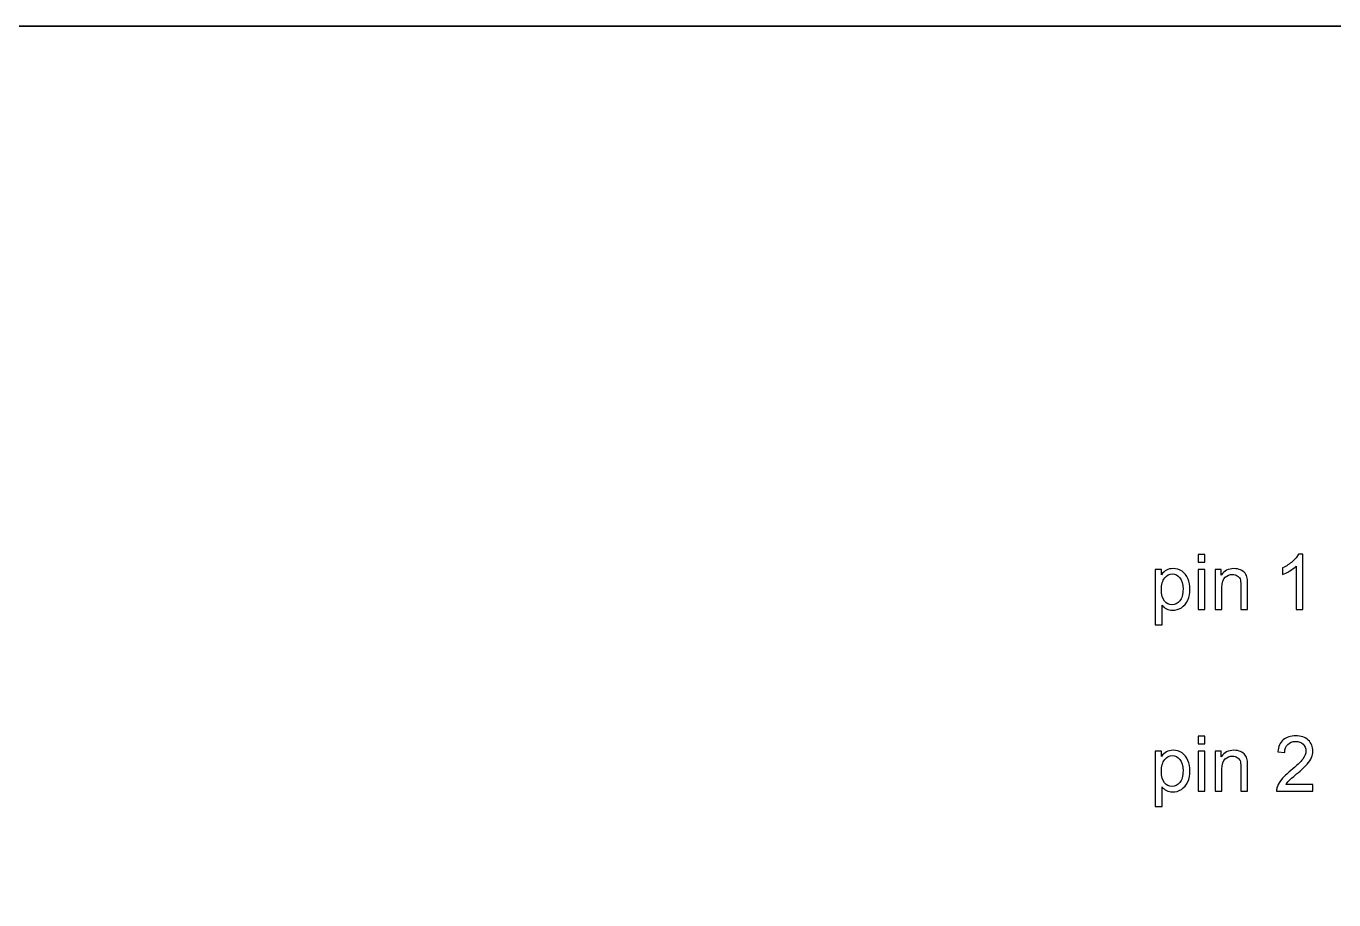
# Model space of a CAD drawing. Header units: centimetres. Extents: x -25.6 to 4.4, y -24.6 to -4.5.
# Drawn here: x -14.804 to -11.205, y -6.954 to -4.55 of the extents above; entities that cross this region are included whole.
import ezdxf

# ---------------------------------------------------------------- set-up
doc = ezdxf.new("R2010")
doc.units = ezdxf.units.CM
doc.header["$MEASUREMENT"] = 0
doc.layers.add('Layer 1', color=7, linetype='Continuous')

msp = doc.modelspace()

# ---------------------------------------------------------------- linework, layer by layer
at = {"layer": 'Layer 1', "color": 7, "lineweight": 35}
msp.add_lwpolyline([(-25.6, -24.55), (4.4, -24.55), (4.4, -4.55), (-25.6, -4.55), (-25.6, -24.55)], close=True, dxfattribs=at)
at = {"layer": 'Layer 1', "color": 250}
for points, knots in [([(-11.57831, -6.02495), (-11.57831, -6.02495), (-11.57831, -6.00354), (-11.57831, -6.00354), (-11.57831, -6.00354), (-11.57831, -6.00354), (-11.55968, -6.00354), (-11.55968, -6.00354), (-11.55968, -6.00354), (-11.55968, -6.00354), (-11.55968, -6.02495), (-11.55968, -6.02495), (-11.55968, -6.02495), (-11.55968, -6.02495), (-11.57831, -6.02495), (-11.57831, -6.02495)], [0, 0, 0, 0, 0.25, 0.25, 0.25, 0.25, 0.5, 0.5, 0.5, 0.5, 0.75, 0.75, 0.75, 0.75, 1, 1, 1, 1]), ([(-11.28994, -6.15506), (-11.28994, -6.15506), (-11.30853, -6.15506), (-11.30853, -6.15506), (-11.30853, -6.15506), (-11.30853, -6.15506), (-11.30853, -6.03652), (-11.30853, -6.03652), (-11.30853, -6.03652), (-11.31301, -6.04079), (-11.31887, -6.04506), (-11.32614, -6.04933), (-11.32614, -6.04933), (-11.33344, -6.0536), (-11.33997, -6.05681), (-11.34575, -6.05893), (-11.34575, -6.05893), (-11.34575, -6.05893), (-11.34575, -6.04097), (-11.34575, -6.04097), (-11.34575, -6.04097), (-11.33535, -6.03607), (-11.32624, -6.03014), (-11.31845, -6.02319), (-11.31845, -6.02319), (-11.31069, -6.0162), (-11.30515, -6.00947), (-11.3019, -6.0029), (-11.3019, -6.0029), (-11.3019, -6.0029), (-11.28994, -6.0029), (-11.28994, -6.0029), (-11.28994, -6.0029), (-11.28994, -6.0029), (-11.28994, -6.15506), (-11.28994, -6.15506)], [0, 0, 0, 0, 0.1111111, 0.1111111, 0.1111111, 0.1111111, 0.2222222, 0.2222222, 0.2222222, 0.2222222, 0.3333333, 0.3333333, 0.3333333, 0.3333333, 0.4444444, 0.4444444, 0.4444444, 0.4444444, 0.5555556, 0.5555556, 0.5555556, 0.5555556, 0.6666667, 0.6666667, 0.6666667, 0.6666667, 0.7777778, 0.7777778, 0.7777778, 0.7777778, 0.8888889, 0.8888889, 0.8888889, 0.8888889, 1, 1, 1, 1]), ([(-11.6961, -6.19711), (-11.6961, -6.19711), (-11.6961, -6.04531), (-11.6961, -6.04531), (-11.6961, -6.04531), (-11.6961, -6.04531), (-11.67917, -6.04531), (-11.67917, -6.04531), (-11.67917, -6.04531), (-11.67917, -6.04531), (-11.67917, -6.05956), (-11.67917, -6.05956), (-11.67917, -6.05956), (-11.67518, -6.05399), (-11.67066, -6.04979), (-11.66562, -6.047), (-11.66562, -6.047), (-11.66061, -6.04422), (-11.65451, -6.0428), (-11.64735, -6.0428), (-11.64735, -6.0428), (-11.63796, -6.0428), (-11.62971, -6.04524), (-11.62254, -6.05004), (-11.62254, -6.05004), (-11.61535, -6.05487), (-11.60995, -6.06168), (-11.60632, -6.07046), (-11.60632, -6.07046), (-11.60265, -6.07925), (-11.60081, -6.08888), (-11.60081, -6.09936), (-11.60081, -6.09936), (-11.60081, -6.11057), (-11.60282, -6.1207), (-11.60688, -6.12969), (-11.60688, -6.12969), (-11.6109, -6.13869), (-11.61676, -6.14557), (-11.62445, -6.15037), (-11.62445, -6.15037), (-11.63214, -6.15513), (-11.64022, -6.15753), (-11.64869, -6.15753), (-11.64869, -6.15753), (-11.65489, -6.15753), (-11.66043, -6.15622), (-11.66537, -6.15361), (-11.66537, -6.15361), (-11.67031, -6.151), (-11.67433, -6.14769), (-11.67751, -6.1437), (-11.67751, -6.1437), (-11.67751, -6.1437), (-11.67751, -6.19711), (-11.67751, -6.19711), (-11.67751, -6.19711), (-11.67751, -6.19711), (-11.6961, -6.19711), (-11.6961, -6.19711)], [0, 0, 0, 0, 0.0666667, 0.0666667, 0.0666667, 0.0666667, 0.1333333, 0.1333333, 0.1333333, 0.1333333, 0.2, 0.2, 0.2, 0.2, 0.2666667, 0.2666667, 0.2666667, 0.2666667, 0.3333333, 0.3333333, 0.3333333, 0.3333333, 0.4, 0.4, 0.4, 0.4, 0.4666667, 0.4666667, 0.4666667, 0.4666667, 0.5333333, 0.5333333, 0.5333333, 0.5333333, 0.6, 0.6, 0.6, 0.6, 0.6666667, 0.6666667, 0.6666667, 0.6666667, 0.7333333, 0.7333333, 0.7333333, 0.7333333, 0.8, 0.8, 0.8, 0.8, 0.8666667, 0.8666667, 0.8666667, 0.8666667, 0.9333333, 0.9333333, 0.9333333, 0.9333333, 1, 1, 1, 1]), ([(-11.57831, -6.15506), (-11.57831, -6.15506), (-11.57831, -6.04531), (-11.57831, -6.04531), (-11.57831, -6.04531), (-11.57831, -6.04531), (-11.55968, -6.04531), (-11.55968, -6.04531), (-11.55968, -6.04531), (-11.55968, -6.04531), (-11.55968, -6.15506), (-11.55968, -6.15506), (-11.55968, -6.15506), (-11.55968, -6.15506), (-11.57831, -6.15506), (-11.57831, -6.15506)], [0, 0, 0, 0, 0.25, 0.25, 0.25, 0.25, 0.5, 0.5, 0.5, 0.5, 0.75, 0.75, 0.75, 0.75, 1, 1, 1, 1]), ([(-11.53135, -6.15506), (-11.53135, -6.15506), (-11.53135, -6.04531), (-11.53135, -6.04531), (-11.53135, -6.04531), (-11.53135, -6.04531), (-11.51463, -6.04531), (-11.51463, -6.04531), (-11.51463, -6.04531), (-11.51463, -6.04531), (-11.51463, -6.0609), (-11.51463, -6.0609), (-11.51463, -6.0609), (-11.50655, -6.04884), (-11.49491, -6.0428), (-11.4797, -6.0428), (-11.4797, -6.0428), (-11.47307, -6.0428), (-11.467, -6.044), (-11.46146, -6.04637), (-11.46146, -6.04637), (-11.45589, -6.04877), (-11.45176, -6.05187), (-11.44901, -6.05575), (-11.44901, -6.05575), (-11.44622, -6.0596), (-11.44432, -6.06418), (-11.44319, -6.06947), (-11.44319, -6.06947), (-11.44252, -6.07293), (-11.44217, -6.07896), (-11.44217, -6.08757), (-11.44217, -6.08757), (-11.44217, -6.08757), (-11.44217, -6.15506), (-11.44217, -6.15506), (-11.44217, -6.15506), (-11.44217, -6.15506), (-11.46079, -6.15506), (-11.46079, -6.15506), (-11.46079, -6.15506), (-11.46079, -6.15506), (-11.46079, -6.08828), (-11.46079, -6.08828), (-11.46079, -6.08828), (-11.46079, -6.08073), (-11.4615, -6.07505), (-11.46295, -6.07127), (-11.46295, -6.07127), (-11.46439, -6.06753), (-11.46697, -6.06454), (-11.47064, -6.06231), (-11.47064, -6.06231), (-11.47434, -6.06006), (-11.47864, -6.05893), (-11.48362, -6.05893), (-11.48362, -6.05893), (-11.49156, -6.05893), (-11.49836, -6.06147), (-11.50415, -6.06648), (-11.50415, -6.06648), (-11.5099, -6.07152), (-11.51276, -6.08105), (-11.51276, -6.09512), (-11.51276, -6.09512), (-11.51276, -6.09512), (-11.51276, -6.15506), (-11.51276, -6.15506), (-11.51276, -6.15506), (-11.51276, -6.15506), (-11.53135, -6.15506), (-11.53135, -6.15506)], [0, 0, 0, 0, 0.0555556, 0.0555556, 0.0555556, 0.0555556, 0.1111111, 0.1111111, 0.1111111, 0.1111111, 0.1666667, 0.1666667, 0.1666667, 0.1666667, 0.2222222, 0.2222222, 0.2222222, 0.2222222, 0.2777778, 0.2777778, 0.2777778, 0.2777778, 0.3333333, 0.3333333, 0.3333333, 0.3333333, 0.3888889, 0.3888889, 0.3888889, 0.3888889, 0.4444444, 0.4444444, 0.4444444, 0.4444444, 0.5, 0.5, 0.5, 0.5, 0.5555556, 0.5555556, 0.5555556, 0.5555556, 0.6111111, 0.6111111, 0.6111111, 0.6111111, 0.6666667, 0.6666667, 0.6666667, 0.6666667, 0.7222222, 0.7222222, 0.7222222, 0.7222222, 0.7777778, 0.7777778, 0.7777778, 0.7777778, 0.8333333, 0.8333333, 0.8333333, 0.8333333, 0.8888889, 0.8888889, 0.8888889, 0.8888889, 0.9444444, 0.9444444, 0.9444444, 0.9444444, 1, 1, 1, 1]), ([(-11.67927, -6.1008), (-11.67927, -6.11491), (-11.67641, -6.12536), (-11.6707, -6.13213), (-11.6707, -6.13213), (-11.66498, -6.13887), (-11.65803, -6.14225), (-11.64992, -6.14225), (-11.64992, -6.14225), (-11.64167, -6.14225), (-11.63457, -6.13876), (-11.62868, -6.13174), (-11.62868, -6.13174), (-11.62279, -6.12476), (-11.61983, -6.11393), (-11.61983, -6.09925), (-11.61983, -6.09925), (-11.61983, -6.08524), (-11.62272, -6.0748), (-11.62847, -6.06782), (-11.62847, -6.06782), (-11.63422, -6.06087), (-11.6411, -6.05737), (-11.64907, -6.05737), (-11.64907, -6.05737), (-11.65701, -6.05737), (-11.66403, -6.06108), (-11.67013, -6.06849), (-11.67013, -6.06849), (-11.67624, -6.0759), (-11.67927, -6.08669), (-11.67927, -6.1008)], [0, 0, 0, 0, 0.125, 0.125, 0.125, 0.125, 0.25, 0.25, 0.25, 0.25, 0.375, 0.375, 0.375, 0.375, 0.5, 0.5, 0.5, 0.5, 0.625, 0.625, 0.625, 0.625, 0.75, 0.75, 0.75, 0.75, 0.875, 0.875, 0.875, 0.875, 1, 1, 1, 1]), ([(-11.57831, -6.52495), (-11.57831, -6.52495), (-11.57831, -6.50354), (-11.57831, -6.50354), (-11.57831, -6.50354), (-11.57831, -6.50354), (-11.55968, -6.50354), (-11.55968, -6.50354), (-11.55968, -6.50354), (-11.55968, -6.50354), (-11.55968, -6.52495), (-11.55968, -6.52495), (-11.55968, -6.52495), (-11.55968, -6.52495), (-11.57831, -6.52495), (-11.57831, -6.52495)], [0, 0, 0, 0, 0.25, 0.25, 0.25, 0.25, 0.5, 0.5, 0.5, 0.5, 0.75, 0.75, 0.75, 0.75, 1, 1, 1, 1]), ([(-11.26221, -6.63717), (-11.26221, -6.63717), (-11.26221, -6.65506), (-11.26221, -6.65506), (-11.26221, -6.65506), (-11.26221, -6.65506), (-11.36237, -6.65506), (-11.36237, -6.65506), (-11.36237, -6.65506), (-11.36251, -6.65058), (-11.3618, -6.64628), (-11.36022, -6.64215), (-11.36022, -6.64215), (-11.35768, -6.6353), (-11.35359, -6.6286), (-11.34798, -6.62197), (-11.34798, -6.62197), (-11.34233, -6.61537), (-11.33422, -6.60772), (-11.32363, -6.59904), (-11.32363, -6.59904), (-11.30716, -6.58553), (-11.29601, -6.57484), (-11.29023, -6.56693), (-11.29023, -6.56693), (-11.28444, -6.55907), (-11.28155, -6.55159), (-11.28155, -6.54457), (-11.28155, -6.54457), (-11.28155, -6.5372), (-11.28419, -6.53099), (-11.28945, -6.52591), (-11.28945, -6.52591), (-11.29474, -6.52086), (-11.30162, -6.51832), (-11.31009, -6.51832), (-11.31009, -6.51832), (-11.31905, -6.51832), (-11.32621, -6.521), (-11.33157, -6.5264), (-11.33157, -6.5264), (-11.33697, -6.53176), (-11.33969, -6.53921), (-11.33976, -6.5487), (-11.33976, -6.5487), (-11.33976, -6.5487), (-11.35888, -6.54676), (-11.35888, -6.54676), (-11.35888, -6.54676), (-11.35757, -6.53247), (-11.35263, -6.5216), (-11.3441, -6.51412), (-11.3441, -6.51412), (-11.33556, -6.50664), (-11.32406, -6.5029), (-11.30966, -6.5029), (-11.30966, -6.5029), (-11.29513, -6.5029), (-11.28363, -6.50696), (-11.27516, -6.51501), (-11.27516, -6.51501), (-11.26666, -6.52308), (-11.26243, -6.53307), (-11.26243, -6.54499), (-11.26243, -6.54499), (-11.26243, -6.55106), (-11.26366, -6.55702), (-11.26617, -6.56288), (-11.26617, -6.56288), (-11.26863, -6.56873), (-11.27276, -6.57491), (-11.27851, -6.58136), (-11.27851, -6.58136), (-11.28426, -6.58785), (-11.29382, -6.59674), (-11.30719, -6.60803), (-11.30719, -6.60803), (-11.31834, -6.61742), (-11.3255, -6.62377), (-11.32868, -6.62712), (-11.32868, -6.62712), (-11.33185, -6.63044), (-11.33446, -6.63379), (-11.33655, -6.63717), (-11.33655, -6.63717), (-11.33655, -6.63717), (-11.26221, -6.63717), (-11.26221, -6.63717)], [0, 0, 0, 0, 0.0454545, 0.0454545, 0.0454545, 0.0454545, 0.0909091, 0.0909091, 0.0909091, 0.0909091, 0.1363636, 0.1363636, 0.1363636, 0.1363636, 0.1818182, 0.1818182, 0.1818182, 0.1818182, 0.2272727, 0.2272727, 0.2272727, 0.2272727, 0.2727273, 0.2727273, 0.2727273, 0.2727273, 0.3181818, 0.3181818, 0.3181818, 0.3181818, 0.3636364, 0.3636364, 0.3636364, 0.3636364, 0.4090909, 0.4090909, 0.4090909, 0.4090909, 0.4545455, 0.4545455, 0.4545455, 0.4545455, 0.5, 0.5, 0.5, 0.5, 0.5454545, 0.5454545, 0.5454545, 0.5454545, 0.5909091, 0.5909091, 0.5909091, 0.5909091, 0.6363636, 0.6363636, 0.6363636, 0.6363636, 0.6818182, 0.6818182, 0.6818182, 0.6818182, 0.7272727, 0.7272727, 0.7272727, 0.7272727, 0.7727273, 0.7727273, 0.7727273, 0.7727273, 0.8181818, 0.8181818, 0.8181818, 0.8181818, 0.8636364, 0.8636364, 0.8636364, 0.8636364, 0.9090909, 0.9090909, 0.9090909, 0.9090909, 0.9545455, 0.9545455, 0.9545455, 0.9545455, 1, 1, 1, 1]), ([(-11.6961, -6.69711), (-11.6961, -6.69711), (-11.6961, -6.54531), (-11.6961, -6.54531), (-11.6961, -6.54531), (-11.6961, -6.54531), (-11.67917, -6.54531), (-11.67917, -6.54531), (-11.67917, -6.54531), (-11.67917, -6.54531), (-11.67917, -6.55956), (-11.67917, -6.55956), (-11.67917, -6.55956), (-11.67518, -6.55399), (-11.67066, -6.54979), (-11.66562, -6.547), (-11.66562, -6.547), (-11.66061, -6.54422), (-11.65451, -6.5428), (-11.64735, -6.5428), (-11.64735, -6.5428), (-11.63796, -6.5428), (-11.62971, -6.54524), (-11.62254, -6.55004), (-11.62254, -6.55004), (-11.61535, -6.55487), (-11.60995, -6.56168), (-11.60632, -6.57046), (-11.60632, -6.57046), (-11.60265, -6.57925), (-11.60081, -6.58888), (-11.60081, -6.59936), (-11.60081, -6.59936), (-11.60081, -6.61057), (-11.60282, -6.6207), (-11.60688, -6.62969), (-11.60688, -6.62969), (-11.6109, -6.63869), (-11.61676, -6.64557), (-11.62445, -6.65037), (-11.62445, -6.65037), (-11.63214, -6.65513), (-11.64022, -6.65753), (-11.64869, -6.65753), (-11.64869, -6.65753), (-11.65489, -6.65753), (-11.66043, -6.65622), (-11.66537, -6.65361), (-11.66537, -6.65361), (-11.67031, -6.651), (-11.67433, -6.64769), (-11.67751, -6.6437), (-11.67751, -6.6437), (-11.67751, -6.6437), (-11.67751, -6.69711), (-11.67751, -6.69711), (-11.67751, -6.69711), (-11.67751, -6.69711), (-11.6961, -6.69711), (-11.6961, -6.69711)], [0, 0, 0, 0, 0.0666667, 0.0666667, 0.0666667, 0.0666667, 0.1333333, 0.1333333, 0.1333333, 0.1333333, 0.2, 0.2, 0.2, 0.2, 0.2666667, 0.2666667, 0.2666667, 0.2666667, 0.3333333, 0.3333333, 0.3333333, 0.3333333, 0.4, 0.4, 0.4, 0.4, 0.4666667, 0.4666667, 0.4666667, 0.4666667, 0.5333333, 0.5333333, 0.5333333, 0.5333333, 0.6, 0.6, 0.6, 0.6, 0.6666667, 0.6666667, 0.6666667, 0.6666667, 0.7333333, 0.7333333, 0.7333333, 0.7333333, 0.8, 0.8, 0.8, 0.8, 0.8666667, 0.8666667, 0.8666667, 0.8666667, 0.9333333, 0.9333333, 0.9333333, 0.9333333, 1, 1, 1, 1]), ([(-11.57831, -6.65506), (-11.57831, -6.65506), (-11.57831, -6.54531), (-11.57831, -6.54531), (-11.57831, -6.54531), (-11.57831, -6.54531), (-11.55968, -6.54531), (-11.55968, -6.54531), (-11.55968, -6.54531), (-11.55968, -6.54531), (-11.55968, -6.65506), (-11.55968, -6.65506), (-11.55968, -6.65506), (-11.55968, -6.65506), (-11.57831, -6.65506), (-11.57831, -6.65506)], [0, 0, 0, 0, 0.25, 0.25, 0.25, 0.25, 0.5, 0.5, 0.5, 0.5, 0.75, 0.75, 0.75, 0.75, 1, 1, 1, 1]), ([(-11.53135, -6.65506), (-11.53135, -6.65506), (-11.53135, -6.54531), (-11.53135, -6.54531), (-11.53135, -6.54531), (-11.53135, -6.54531), (-11.51463, -6.54531), (-11.51463, -6.54531), (-11.51463, -6.54531), (-11.51463, -6.54531), (-11.51463, -6.5609), (-11.51463, -6.5609), (-11.51463, -6.5609), (-11.50655, -6.54884), (-11.49491, -6.5428), (-11.4797, -6.5428), (-11.4797, -6.5428), (-11.47307, -6.5428), (-11.467, -6.544), (-11.46146, -6.54637), (-11.46146, -6.54637), (-11.45589, -6.54877), (-11.45176, -6.55187), (-11.44901, -6.55575), (-11.44901, -6.55575), (-11.44622, -6.5596), (-11.44432, -6.56418), (-11.44319, -6.56947), (-11.44319, -6.56947), (-11.44252, -6.57293), (-11.44217, -6.57896), (-11.44217, -6.58757), (-11.44217, -6.58757), (-11.44217, -6.58757), (-11.44217, -6.65506), (-11.44217, -6.65506), (-11.44217, -6.65506), (-11.44217, -6.65506), (-11.46079, -6.65506), (-11.46079, -6.65506), (-11.46079, -6.65506), (-11.46079, -6.65506), (-11.46079, -6.58828), (-11.46079, -6.58828), (-11.46079, -6.58828), (-11.46079, -6.58073), (-11.4615, -6.57505), (-11.46295, -6.57127), (-11.46295, -6.57127), (-11.46439, -6.56753), (-11.46697, -6.56454), (-11.47064, -6.56231), (-11.47064, -6.56231), (-11.47434, -6.56006), (-11.47864, -6.55893), (-11.48362, -6.55893), (-11.48362, -6.55893), (-11.49156, -6.55893), (-11.49836, -6.56147), (-11.50415, -6.56648), (-11.50415, -6.56648), (-11.5099, -6.57152), (-11.51276, -6.58105), (-11.51276, -6.59512), (-11.51276, -6.59512), (-11.51276, -6.59512), (-11.51276, -6.65506), (-11.51276, -6.65506), (-11.51276, -6.65506), (-11.51276, -6.65506), (-11.53135, -6.65506), (-11.53135, -6.65506)], [0, 0, 0, 0, 0.0555556, 0.0555556, 0.0555556, 0.0555556, 0.1111111, 0.1111111, 0.1111111, 0.1111111, 0.1666667, 0.1666667, 0.1666667, 0.1666667, 0.2222222, 0.2222222, 0.2222222, 0.2222222, 0.2777778, 0.2777778, 0.2777778, 0.2777778, 0.3333333, 0.3333333, 0.3333333, 0.3333333, 0.3888889, 0.3888889, 0.3888889, 0.3888889, 0.4444444, 0.4444444, 0.4444444, 0.4444444, 0.5, 0.5, 0.5, 0.5, 0.5555556, 0.5555556, 0.5555556, 0.5555556, 0.6111111, 0.6111111, 0.6111111, 0.6111111, 0.6666667, 0.6666667, 0.6666667, 0.6666667, 0.7222222, 0.7222222, 0.7222222, 0.7222222, 0.7777778, 0.7777778, 0.7777778, 0.7777778, 0.8333333, 0.8333333, 0.8333333, 0.8333333, 0.8888889, 0.8888889, 0.8888889, 0.8888889, 0.9444444, 0.9444444, 0.9444444, 0.9444444, 1, 1, 1, 1]), ([(-11.67927, -6.6008), (-11.67927, -6.61491), (-11.67641, -6.62536), (-11.6707, -6.63213), (-11.6707, -6.63213), (-11.66498, -6.63887), (-11.65803, -6.64225), (-11.64992, -6.64225), (-11.64992, -6.64225), (-11.64167, -6.64225), (-11.63457, -6.63876), (-11.62868, -6.63174), (-11.62868, -6.63174), (-11.62279, -6.62476), (-11.61983, -6.61393), (-11.61983, -6.59925), (-11.61983, -6.59925), (-11.61983, -6.58524), (-11.62272, -6.5748), (-11.62847, -6.56782), (-11.62847, -6.56782), (-11.63422, -6.56087), (-11.6411, -6.55737), (-11.64907, -6.55737), (-11.64907, -6.55737), (-11.65701, -6.55737), (-11.66403, -6.56108), (-11.67013, -6.56849), (-11.67013, -6.56849), (-11.67624, -6.5759), (-11.67927, -6.58669), (-11.67927, -6.6008)], [0, 0, 0, 0, 0.125, 0.125, 0.125, 0.125, 0.25, 0.25, 0.25, 0.25, 0.375, 0.375, 0.375, 0.375, 0.5, 0.5, 0.5, 0.5, 0.625, 0.625, 0.625, 0.625, 0.75, 0.75, 0.75, 0.75, 0.875, 0.875, 0.875, 0.875, 1, 1, 1, 1])]:
    msp.add_open_spline(points, degree=3, knots=knots, dxfattribs=at)

doc.saveas('drawing.dxf')
